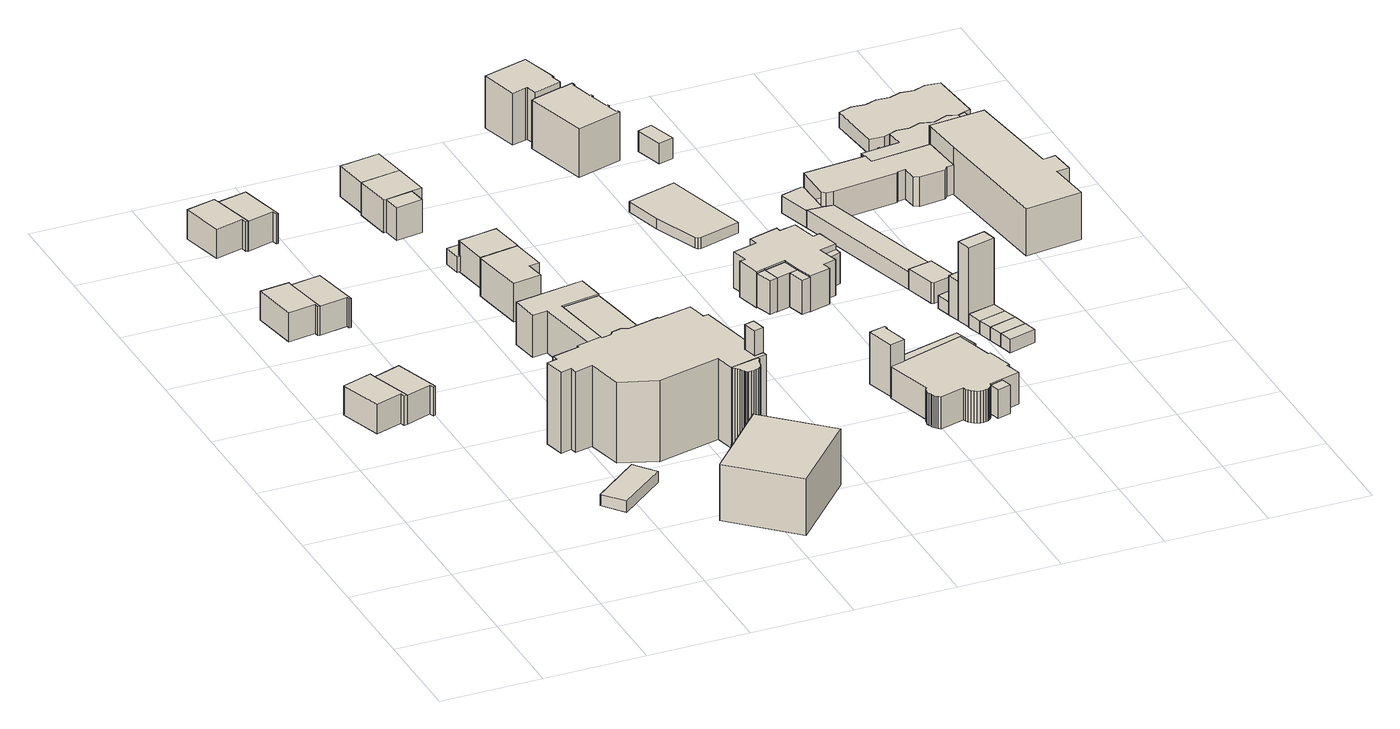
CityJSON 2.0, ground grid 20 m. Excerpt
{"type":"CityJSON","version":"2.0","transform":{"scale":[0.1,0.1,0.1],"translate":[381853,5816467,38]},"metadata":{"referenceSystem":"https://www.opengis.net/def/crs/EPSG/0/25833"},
"CityObjects":{
"building1":{"type":"Building","attributes":{"Gemeindeschluessel":"11000004","BezugspunktDach":"2200","function":"31001_1010","measuredHeight":5.99,"storeysAboveGround":2},"address":[{"country":"Germany","locality":"Berlin","thoroughfareNumber":"15N","thoroughfareName":"Auerbachstraße"}],"geometry":[{"type":"Solid","lod":"1","boundaries":[[[[0,1,2,3,4,5,6]],[[7,8,9,10,11,12,13]],[[7,13,6,5]],[[8,7,5,4]],[[9,8,4,3]],[[10,9,3,2]],[[11,10,2,1]],[[12,11,1,0]],[[13,12,0,6]]]]}]},
"building2":{"type":"Building","attributes":{"Gemeindeschluessel":"11000004","BezugspunktDach":"2200","function":"31001_1010","measuredHeight":5.88,"storeysAboveGround":2},"address":[{"country":"Germany","locality":"Berlin","thoroughfareNumber":"15F","thoroughfareName":"Auerbachstraße"}],"geometry":[{"type":"Solid","lod":"1","boundaries":[[[[14,15,16,17,18,19,20]],[[21,22,23,24,25,26,27]],[[21,27,20,19]],[[22,21,19,18]],[[23,22,18,17]],[[24,23,17,16]],[[25,24,16,15]],[[26,25,15,14]],[[27,26,14,20]]]]}]},
"building3":{"type":"Building","attributes":{"Gemeindeschluessel":"11000004","BezugspunktDach":"2200","function":"31001_1010","measuredHeight":5.99,"storeysAboveGround":2},"address":[{"country":"Germany","locality":"Berlin","thoroughfareNumber":"15M","thoroughfareName":"Auerbachstraße"}],"geometry":[{"type":"Solid","lod":"1","boundaries":[[[[28,29,30,31,32,33]],[[34,35,36,37,9,8]],[[34,8,33,32]],[[35,34,32,31]],[[36,35,31,30]],[[37,36,30,29]],[[9,37,29,28]],[[8,9,28,33]]]]}]},
"building4":{"type":"Building","attributes":{"Gemeindeschluessel":"11000004","BezugspunktDach":"2200","function":"31001_1010","measuredHeight":5.95,"storeysAboveGround":2},"address":[{"country":"Germany","locality":"Berlin","thoroughfareNumber":"15B","thoroughfareName":"Auerbachstraße"}],"geometry":[{"type":"Solid","lod":"1","boundaries":[[[[38,39,40,41,42,43,44]],[[45,46,47,48,49,50,51]],[[45,51,44,43]],[[46,45,43,42]],[[47,46,42,41]],[[48,47,41,40]],[[49,48,40,39]],[[50,49,39,38]],[[51,50,38,44]]]]}]},
"building5":{"type":"Building","attributes":{"Gemeindeschluessel":"11000004","BezugspunktDach":"2200","function":"31001_1010","measuredHeight":5.88,"storeysAboveGround":2},"address":[{"country":"Germany","locality":"Berlin","thoroughfareNumber":"15E","thoroughfareName":"Auerbachstraße"}],"geometry":[{"type":"Solid","lod":"1","boundaries":[[[[52,53,54,55,56,57]],[[58,59,60,61,62,63]],[[58,63,57,56]],[[59,58,56,55]],[[60,59,55,54]],[[61,60,54,53]],[[62,61,53,52]],[[63,62,52,57]]]]}]},
"building6":{"type":"Building","attributes":{"Gemeindeschluessel":"11000004","BezugspunktDach":"2200","function":"31001_2463","measuredHeight":2.48,"storeysAboveGround":1},"address":[{"country":"Germany","locality":"Berlin","thoroughfareNumber":"30A (1)","thoroughfareName":"Douglasstraße"}],"geometry":[{"type":"Solid","lod":"1","boundaries":[[[[64,65,66,67,68]],[[69,70,71,72,73]],[[69,73,68,67]],[[70,69,67,66]],[[71,70,66,65]],[[72,71,65,64]],[[73,72,64,68]]]]}]},
"building7":{"type":"Building","attributes":{"Gemeindeschluessel":"11000004","BezugspunktDach":"2200","function":"31001_1010","measuredHeight":6.05,"storeysAboveGround":2},"address":[{"country":"Germany","locality":"Berlin","thoroughfareNumber":"15A","thoroughfareName":"Auerbachstraße"}],"geometry":[{"type":"Solid","lod":"1","boundaries":[[[[74,75,76,77,78,79]],[[80,81,82,83,84,85]],[[80,85,79,78]],[[81,80,78,77]],[[82,81,77,76]],[[83,82,76,75]],[[84,83,75,74]],[[85,84,74,79]]]]}]},
"building8":{"type":"Building","attributes":{"Gemeindeschluessel":"11000004","BezugspunktDach":"2200","function":"31001_1010","measuredHeight":12.69,"storeysAboveGround":3},"address":[{"country":"Germany","locality":"Berlin","thoroughfareNumber":"30A","thoroughfareName":"Douglasstraße"}],"geometry":[{"type":"Solid","lod":"1","boundaries":[[[[86,87,88,89,90]],[[91,92,93,94,95]],[[91,95,90,89]],[[92,91,89,88]],[[93,92,88,87]],[[94,93,87,86]],[[95,94,86,90]]]]}]},
"building9":{"type":"Building","attributes":{"Gemeindeschluessel":"11000004","function":"31001_1010"},"address":[{"country":"Germany","locality":"Berlin","thoroughfareNumber":"32","thoroughfareName":"Douglasstraße"}],"children":["building9-1","building9-2"]},
"building9-1":{"type":"BuildingPart","attributes":{"BezugspunktDach":"2200","measuredHeight":16.51,"storeysAboveGround":4},"parents":["building9"],"geometry":[{"type":"MultiSurface","lod":"1","boundaries":[[[96,97,98,99,100,101,102,103,104,105,106,107,108,109,110,111,112,113,114,115,116,117,118,119,120,121,122,123,124,125]],[[126,127,128,129,130,131,132,133,134,135,136,137,138,139,140,141,142,143,144,145,146,147,148,149,150,151,152,153,154,155]],[[126,155,125,124]],[[127,126,124,123]],[[128,127,123,122]],[[129,128,122,121]],[[130,129,121,120]],[[131,130,120,119]],[[132,131,119,118]],[[133,132,118,117]],[[134,133,117,116]],[[135,134,116,115]],[[136,135,115,114]],[[137,136,114,113]],[[138,137,113,112]],[[139,138,112,111]],[[140,139,111,110]],[[141,140,110,109]],[[142,141,109,108]],[[143,142,108,107]],[[144,143,107,106]],[[145,144,106,105]],[[146,145,105,104]],[[147,146,104,156,157]],[[148,147,103,102]],[[149,148,102,101]],[[150,149,101,100]],[[151,150,100,99]],[[152,151,99,98]],[[153,152,98,97]],[[154,153,97,96]],[[155,154,96,125]],[[157,156,104,103,158]]]}]},
"building9-2":{"type":"BuildingPart","attributes":{"BezugspunktDach":"2200","measuredHeight":15.79,"storeysAboveGround":4},"parents":["building9"],"geometry":[{"type":"Solid","lod":"1","boundaries":[[[[159,160,161,162,163,164,165,166,167,168,169,170,171,172,173,174,175,176,177,178,179,180,181,104,103]],[[156,182,183,184,185,186,187,188,189,190,191,192,193,194,195,196,197,198,199,200,201,202,203,204,157]],[[182,156,104,181]],[[183,182,181,180]],[[184,183,180,179]],[[185,184,179,178]],[[186,185,178,177]],[[187,186,177,176]],[[188,187,176,175]],[[189,188,175,174]],[[190,189,174,173]],[[191,190,173,172]],[[192,191,172,171]],[[193,192,171,170]],[[194,193,170,169]],[[195,194,169,168]],[[196,195,168,167]],[[197,196,167,166]],[[198,197,166,165]],[[199,198,165,164]],[[200,199,164,163]],[[201,200,163,162]],[[202,201,162,161]],[[203,202,161,160]],[[204,203,160,159]],[[157,204,159,103]],[[157,103,104,156]]]]}]},
"building10":{"type":"Building","attributes":{"Gemeindeschluessel":"11000004","BezugspunktDach":"2200","function":"31001_2463","measuredHeight":6.6,"storeysAboveGround":1},"address":[{"country":"Germany","locality":"Berlin","thoroughfareNumber":"34 (1)","thoroughfareName":"Douglasstraße"}],"geometry":[{"type":"Solid","lod":"1","boundaries":[[[[205,206,207,208,209,210]],[[211,212,213,214,215,216]],[[211,216,210,209]],[[212,211,209,208]],[[213,212,208,207]],[[214,213,207,206]],[[215,214,206,205]],[[216,215,205,210]]]]}]},
"building11":{"type":"Building","attributes":{"Gemeindeschluessel":"11000004","function":"31001_1010"},"address":[{"country":"Germany","locality":"Berlin","thoroughfareNumber":"34, 36","thoroughfareName":"Douglasstraße"}],"children":["building11-1","building11-2"]},
"building11-1":{"type":"BuildingPart","attributes":{"BezugspunktDach":"2200","measuredHeight":8,"storeysAboveGround":2},"parents":["building11"],"geometry":[{"type":"MultiSurface","lod":"1","boundaries":[[[217,218,219,220,221,222]],[[223,224,225,226,227,228]],[[224,223,221,220]],[[225,224,220,219]],[[226,225,219,218]],[[227,226,218,217]],[[223,228,229,222,221]],[[228,227,217,222]]]}]},
"building11-2":{"type":"BuildingPart","attributes":{"BezugspunktDach":"2200","measuredHeight":8.6,"storeysAboveGround":2},"parents":["building11"],"geometry":[{"type":"MultiSurface","lod":"1","boundaries":[[[230,231,232,233,234,235,236,237]],[[238,239,240,241,242,243,244,245]],[[238,245,237,236]],[[239,238,236,235]],[[240,239,223,228,222,221,235,234]],[[217,222,234,233]],[[241,240,228,227]],[[242,241,233,232]],[[243,242,232,231]],[[244,243,231,230]],[[245,244,230,237]],[[221,222,228,223]],[[227,228,222,217]]]}]},
"building12":{"type":"Building","attributes":{"Gemeindeschluessel":"11000004","BezugspunktDach":"2200","function":"31001_1010","measuredHeight":7.79,"storeysAboveGround":2},"address":[{"country":"Germany","locality":"Berlin","thoroughfareNumber":"38","thoroughfareName":"Douglasstraße"}],"geometry":[{"type":"Solid","lod":"1","boundaries":[[[[246,247,248,249,250,251]],[[252,253,254,255,256,257]],[[252,257,251,250]],[[253,252,250,249]],[[254,253,249,248]],[[255,254,248,247]],[[256,255,247,246]],[[257,256,246,251]]]]}]},
"building13":{"type":"Building","attributes":{"Gemeindeschluessel":"11000004","function":"31001_1010"},"address":[{"country":"Germany","locality":"Berlin","thoroughfareNumber":"42","thoroughfareName":"Douglasstraße"}],"children":["building13-1","building13-2"]},
"building13-1":{"type":"BuildingPart","attributes":{"BezugspunktDach":"2200","measuredHeight":6.68,"storeysAboveGround":2},"parents":["building13"],"geometry":[{"type":"Solid","lod":"1","boundaries":[[[[258,259,260,261,262,263]],[[264,265,266,267,268,269]],[[264,269,263,262]],[[265,264,262,261]],[[266,265,261,260]],[[266,260,266,267]],[[268,267,259,258]],[[269,268,258,263]],[[267,266,260,259]]]]}]},
"building13-2":{"type":"BuildingPart","attributes":{"BezugspunktDach":"2200","measuredHeight":6.64,"storeysAboveGround":2},"parents":["building13"],"geometry":[{"type":"MultiSurface","lod":"1","boundaries":[[[270,271,260,259]],[[266,272,273,267]],[[272,266,260,271]],[[273,272,271,270]],[[267,273,270,259]],[[274,266,267,259,260]]]}]},
"building14":{"type":"Building","attributes":{"Gemeindeschluessel":"11000004","function":"31001_1010"},"address":[{"country":"Germany","locality":"Berlin","thoroughfareNumber":"40","thoroughfareName":"Douglasstraße"}],"children":["building14-1","building14-2"]},
"building14-1":{"type":"BuildingPart","attributes":{"BezugspunktDach":"2200","measuredHeight":6.26,"storeysAboveGround":2},"parents":["building14"],"geometry":[{"type":"MultiSurface","lod":"1","boundaries":[[[275,276,277,278,279,280,281]],[[282,283,284,285,286,287,288]],[[289,290,281,280]],[[282,288,291,292]],[[283,282,280,279]],[[284,283,279,278]],[[285,284,278,277]],[[286,285,277,276]],[[287,286,276,275]],[[290,293,275,281]],[[288,287,294,291]],[[292,291,290,289]],[[291,294,293,290]]]}]},
"building14-2":{"type":"BuildingPart","attributes":{"BezugspunktDach":"2200","measuredHeight":3.17,"storeysAboveGround":2},"parents":["building14"],"geometry":[{"type":"MultiSurface","lod":"1","boundaries":[[[295,293,290,289,296,297]],[[298,292,291,294,299,300]],[[298,300,297,296]],[[292,298,296,289]],[[299,294,293,295]],[[300,299,295,297]],[[291,292,301,289,290]],[[291,302,290,293,294]]]}]},
"building15":{"type":"Building","attributes":{"Gemeindeschluessel":"11000004","BezugspunktDach":"2200","function":"31001_1010","measuredHeight":6.19,"storeysAboveGround":2},"address":[{"country":"Germany","locality":"Berlin","thoroughfareNumber":"44","thoroughfareName":"Douglasstraße"}],"geometry":[{"type":"Solid","lod":"1","boundaries":[[[[263,262,303,304]],[[305,306,307,308]],[[305,308,304,303]],[[306,305,303,262]],[[307,306,262,263]],[[308,307,263,304]]]]}]},
"building16":{"type":"Building","attributes":{"Gemeindeschluessel":"11000004","BezugspunktDach":"2200","function":"31001_2463","measuredHeight":3.28,"storeysAboveGround":1},"address":[{"country":"Germany","locality":"Berlin","thoroughfareNumber":"40 (1)","thoroughfareName":"Douglasstraße"}],"geometry":[{"type":"Solid","lod":"1","boundaries":[[[[289,309,310,311,312,313,314,296]],[[315,316,317,318,319,320,321,322]],[[315,322,296,314]],[[316,315,314,313]],[[317,316,313,312]],[[318,317,312,311]],[[319,318,311,310]],[[320,319,310,309]],[[321,320,309,289]],[[322,321,289,296]]]]}]},
"building17":{"type":"Building","attributes":{"Gemeindeschluessel":"11000004","BezugspunktDach":"2200","function":"51009_1610","measuredHeight":20.86,"storeysAboveGround":0},"address":[{"country":"Germany","locality":"Berlin"}],"geometry":[{"type":"Solid","lod":"1","boundaries":[[[[323,324,325,326]],[[327,328,329,330]],[[327,330,326,325]],[[328,327,325,324]],[[329,328,324,323]],[[330,329,323,326]]]]}]},
"building18":{"type":"Building","attributes":{"Gemeindeschluessel":"11000004","BezugspunktDach":"2200","function":"31001_2463","measuredHeight":10.53,"storeysAboveGround":1},"address":[{"country":"Germany","locality":"Berlin","thoroughfareNumber":"21 (1)","thoroughfareName":"Douglasstraße"}],"geometry":[{"type":"Solid","lod":"1","boundaries":[[[[331,332,333,334,335,336]],[[337,338,339,340,341,342]],[[337,342,336,335]],[[338,337,335,334]],[[339,338,334,333]],[[340,339,333,332]],[[341,340,332,331]],[[342,341,331,336]]]]}]},
"building19":{"type":"Building","attributes":{"Gemeindeschluessel":"11000004","BezugspunktDach":"2200","function":"51009_1610","measuredHeight":6.77,"storeysAboveGround":0},"address":[{"country":"Germany","locality":"Berlin"}],"geometry":[{"type":"Solid","lod":"1","boundaries":[[[[343,344,345,346]],[[347,348,349,350]],[[347,350,346,345]],[[348,347,345,344]],[[349,348,344,343]],[[350,349,343,346]]]]}]},
"building20":{"type":"Building","attributes":{"Gemeindeschluessel":"11000004","BezugspunktDach":"2200","function":"51009_1610","measuredHeight":6.92,"storeysAboveGround":0},"address":[{"country":"Germany","locality":"Berlin"}],"geometry":[{"type":"Solid","lod":"1","boundaries":[[[[351,352,353,354]],[[355,356,357,358]],[[355,358,354,353]],[[356,355,353,352]],[[357,356,352,351]],[[358,357,351,354]]]]}]},
"building21":{"type":"Building","attributes":{"Gemeindeschluessel":"11000004","function":"31001_1010"},"address":[{"country":"Germany","locality":"Berlin","thoroughfareNumber":"21","thoroughfareName":"Douglasstraße"}],"children":["building21-1","building21-2","building21-3"]},
"building21-1":{"type":"BuildingPart","attributes":{"BezugspunktDach":"2200","measuredHeight":6.5,"storeysAboveGround":2},"parents":["building21"],"geometry":[{"type":"MultiSurface","lod":"1","boundaries":[[[359,360,361,362,363,364,365,366,367,368,369,370,371,372,373,374,375,376,377,378,379,380,381,382,383,384,385,386,387,388,389,390,391,392,393,394,395,396]],[[397,398,399,400,401,402,403,404,405,406,407,408,409,410,411,412,413,414,415,416,417,418,419,420,421,422,423,424,425,426,427,428,429,430,431,432,433,434]],[[397,434,396,395]],[[435,436,437,395,394]],[[438,435,398,394,393]],[[400,399,393,392]],[[401,400,392,391]],[[402,401,391,390]],[[403,402,390,389]],[[404,403,389,388]],[[405,404,388,387]],[[406,405,439,440,441,442,443,387,386]],[[407,406,386,385]],[[408,407,385,384]],[[409,408,384,383]],[[410,409,383,382]],[[411,410,382,381]],[[412,411,381,380]],[[413,412,380,379]],[[414,413,379,378]],[[415,414,378,377]],[[416,415,377,376]],[[417,416,376,375]],[[418,417,375,374]],[[419,418,374,373]],[[420,419,373,372]],[[421,420,372,371]],[[422,421,371,370]],[[423,422,370,369]],[[424,423,369,368]],[[425,424,368,367]],[[426,425,367,366]],[[427,426,366,365]],[[428,427,365,364]],[[429,428,364,363]],[[430,429,363,362]],[[431,430,362,361]],[[432,431,361,360]],[[433,432,360,359]],[[434,433,359,396]],[[398,397,437,436,435]],[[399,398,435,438]],[[443,442,441,440,439]]]}]},
"building21-2":{"type":"BuildingPart","attributes":{"BezugspunktDach":"2200","measuredHeight":4.17,"storeysAboveGround":2},"parents":["building21"],"geometry":[{"type":"MultiSurface","lod":"1","boundaries":[[[436,435,438,444,445,446,447]],[[448,449,450,451,452,453,454]],[[448,454,447,446]],[[449,448,446,445]],[[450,449,445,444]],[[451,450,444,438]],[[452,451,399,398]],[[453,452,455,398,397]],[[454,453,436,447]],[[398,399,438,435]],[[397,398,455,435,436]]]}]},
"building21-3":{"type":"BuildingPart","attributes":{"BezugspunktDach":"2200","measuredHeight":5.81,"storeysAboveGround":2},"parents":["building21"],"geometry":[{"type":"MultiSurface","lod":"1","boundaries":[[[456,457,442,441]],[[439,458,459,440]],[[458,439,442,457]],[[459,458,457,456]],[[440,459,456,441]],[[440,460,441,442,439]]]}]},
"building22":{"type":"Building","attributes":{"Gemeindeschluessel":"11000004","function":"31001_1010"},"address":[{"country":"Germany","locality":"Berlin","thoroughfareNumber":"27","thoroughfareName":"Douglasstraße"}],"children":["building22-1","building22-2"]},
"building22-1":{"type":"BuildingPart","attributes":{"BezugspunktDach":"2200","measuredHeight":10.55,"storeysAboveGround":4},"parents":["building22"],"geometry":[{"type":"MultiSurface","lod":"1","boundaries":[[[461,462,463,464,465,466,467,468,469,470]],[[471,472,473,474,475,476,477,478,479,480]],[[471,480,470,469]],[[472,471,469,468]],[[473,472,468,467]],[[474,473,467,466]],[[481,482,466,465]],[[476,475,465,464]],[[477,476,464,463]],[[478,477,463,462]],[[479,478,462,461]],[[480,479,461,470]],[[483,475,474,484,482,481]]]}]},
"building22-2":{"type":"BuildingPart","attributes":{"BezugspunktDach":"2200","measuredHeight":10.57,"storeysAboveGround":4},"parents":["building22"],"geometry":[{"type":"MultiSurface","lod":"1","boundaries":[[[485,486,487,488,489,490,491,492,493,494,495,496,497,498,499,500,501,502,482,481,503,504,505]],[[506,507,508,509,510,511,512,513,514,515,516,517,518,519,520,521,522,523,524,525,526,527,528]],[[506,528,505,504]],[[507,506,504,503]],[[508,507,503,481]],[[509,508,475,474]],[[510,509,482,502]],[[511,510,502,501]],[[512,511,501,500]],[[513,512,500,499]],[[514,513,499,498]],[[515,514,498,497]],[[516,515,497,496]],[[517,516,496,495]],[[518,517,495,494]],[[519,518,494,493]],[[520,519,493,492]],[[521,520,492,491]],[[522,521,491,490]],[[523,522,490,489]],[[524,523,489,488]],[[525,524,488,487]],[[526,525,487,486]],[[527,526,486,485]],[[528,527,485,505]],[[474,475,481,482,529]]]}]},
"building23":{"type":"Building","attributes":{"Gemeindeschluessel":"11000004","function":"31001_1010"},"address":[{"country":"Germany","locality":"Berlin","thoroughfareNumber":"23","thoroughfareName":"Douglasstraße"}],"children":["building23-1","building23-2"]},
"building23-1":{"type":"BuildingPart","attributes":{"BezugspunktDach":"2200","measuredHeight":7.29,"storeysAboveGround":2},"parents":["building23"],"geometry":[{"type":"MultiSurface","lod":"1","boundaries":[[[530,531,532,533,534,535,536,537,538,539,540,541,542,543,544,545,546,547,548,549,550]],[[551,552,553,554,555,556,557,558,559,560,561,562,563,564,565,566,567,568,569,570,571]],[[551,571,550,549]],[[552,551,549,548]],[[553,552,548,547]],[[554,553,547,546]],[[555,554,546,545]],[[556,555,545,544]],[[557,556,544,543]],[[558,557,543,542]],[[559,558,542,541]],[[560,559,541,540]],[[561,560,540,539]],[[562,561,539,538]],[[563,562,538,537]],[[564,563,537,536]],[[565,564,536,535]],[[566,565,535,534]],[[567,566,534,533]],[[572,353,533,532]],[[568,567,353,355,573]],[[345,572,573,574,569,568,532,531]],[[570,569,531,530]],[[571,570,530,550]],[[573,355,353,572]],[[574,573,572,345]]]}]},
"building23-2":{"type":"BuildingPart","attributes":{"BezugspunktDach":"2200","measuredHeight":6.87,"storeysAboveGround":2},"parents":["building23"],"geometry":[{"type":"Solid","lod":"1","boundaries":[[[[344,354,353,572,345]],[[573,355,358,575,574]],[[358,355,353,354]],[[575,358,354,344]],[[574,575,344,345]],[[574,345,572,573]],[[355,573,572,353]]]]}]},
"building24":{"type":"Building","attributes":{"Gemeindeschluessel":"11000004","BezugspunktDach":"2200","function":"31001_1010","measuredHeight":2.21,"storeysAboveGround":2},"address":[{"country":"Germany","locality":"Berlin","thoroughfareNumber":"25","thoroughfareName":"Douglasstraße"}],"geometry":[{"type":"Solid","lod":"1","boundaries":[[[[576,577,578,579,580,581,582]],[[583,584,585,586,587,588,589]],[[583,589,582,581]],[[584,583,581,580]],[[585,584,580,579]],[[586,585,579,578]],[[587,586,578,577]],[[588,587,577,576]],[[589,588,576,582]]]]}]},
"building25":{"type":"Building","attributes":{"Gemeindeschluessel":"11000004","BezugspunktDach":"2200","function":"51009_1610","measuredHeight":6.28,"storeysAboveGround":0},"address":[{"country":"Germany","locality":"Berlin"}],"geometry":[{"type":"Solid","lod":"1","boundaries":[[[[590,591,592,593]],[[594,595,596,597]],[[594,597,593,592]],[[595,594,592,591]],[[596,595,591,590]],[[597,596,590,593]]]]}]},
"building26":{"type":"Building","attributes":{"Gemeindeschluessel":"11000004","BezugspunktDach":"2200","function":"31001_2463","measuredHeight":4.88,"storeysAboveGround":1},"address":[{"country":"Germany","locality":"Berlin","thoroughfareNumber":"27 (1)","thoroughfareName":"Douglasstraße"}],"geometry":[{"type":"Solid","lod":"1","boundaries":[[[[598,599,600,601,602]],[[603,604,605,606,607]],[[603,607,602,601]],[[604,603,601,600]],[[605,604,600,599]],[[606,605,599,598]],[[607,606,598,602]]]]}]},
"building27":{"type":"Building","attributes":{"Gemeindeschluessel":"11000004","BezugspunktDach":"2200","function":"31001_2463","measuredHeight":2.77,"storeysAboveGround":1},"address":[{"country":"Germany","locality":"Berlin","thoroughfareNumber":"7 (8)","thoroughfareName":"Auerbachstraße"}],"geometry":[{"type":"Solid","lod":"1","boundaries":[[[[608,609,610,611]],[[612,613,614,615]],[[612,615,611,610]],[[613,612,610,609]],[[614,613,609,608]],[[615,614,608,611]]]]}]},
"building28":{"type":"Building","attributes":{"Gemeindeschluessel":"11000004","BezugspunktDach":"2200","function":"31001_2463","measuredHeight":2.73,"storeysAboveGround":1},"address":[{"country":"Germany","locality":"Berlin","thoroughfareNumber":"7 (7)","thoroughfareName":"Auerbachstraße"}],"geometry":[{"type":"Solid","lod":"1","boundaries":[[[[611,610,616,617]],[[618,612,615,619]],[[618,619,617,616]],[[612,618,616,610]],[[615,612,610,611]],[[619,615,611,617]]]]}]},
"building29":{"type":"Building","attributes":{"Gemeindeschluessel":"11000004","BezugspunktDach":"2200","function":"31001_2463","measuredHeight":2.72,"storeysAboveGround":1},"address":[{"country":"Germany","locality":"Berlin","thoroughfareNumber":"7 (6)","thoroughfareName":"Auerbachstraße"}],"geometry":[{"type":"Solid","lod":"1","boundaries":[[[[617,616,620,621]],[[622,618,619,623]],[[622,623,621,620]],[[618,622,620,616]],[[619,618,616,617]],[[623,619,617,621]]]]}]},
"building30":{"type":"Building","attributes":{"Gemeindeschluessel":"11000004","BezugspunktDach":"2200","function":"31001_2463","measuredHeight":4.2,"storeysAboveGround":1},"address":[{"country":"Germany","locality":"Berlin","thoroughfareNumber":"7 (1)","thoroughfareName":"Auerbachstraße"}],"geometry":[{"type":"Solid","lod":"1","boundaries":[[[[624,625,626,627,628,629]],[[630,631,632,633,634,635]],[[630,635,629,628]],[[631,630,628,627]],[[632,631,627,626]],[[633,632,626,625]],[[634,633,625,624]],[[635,634,624,629]]]]}]},
"building31":{"type":"Building","attributes":{"Gemeindeschluessel":"11000004","BezugspunktDach":"2200","function":"31001_2463","measuredHeight":2.69,"storeysAboveGround":1},"address":[{"country":"Germany","locality":"Berlin","thoroughfareNumber":"7 (5)","thoroughfareName":"Auerbachstraße"}],"geometry":[{"type":"Solid","lod":"1","boundaries":[[[[621,620,636,637]],[[638,622,623,639]],[[638,639,637,636]],[[622,638,636,620]],[[623,622,620,621]],[[639,623,621,637]]]]}]},
"building32":{"type":"Building","attributes":{"Gemeindeschluessel":"11000004","BezugspunktDach":"2200","function":"31001_2463","measuredHeight":16.11,"storeysAboveGround":1},"address":[{"country":"Germany","locality":"Berlin","thoroughfareNumber":"7 (4)","thoroughfareName":"Auerbachstraße"}],"geometry":[{"type":"Solid","lod":"1","boundaries":[[[[640,641,642,643]],[[644,645,646,647]],[[644,647,643,642]],[[645,644,642,641]],[[646,645,641,640]],[[647,646,640,643]]]]}]},
"building33":{"type":"Building","attributes":{"Gemeindeschluessel":"11000004","BezugspunktDach":"2200","function":"31001_2463","measuredHeight":8.03,"storeysAboveGround":1},"address":[{"country":"Germany","locality":"Berlin","thoroughfareNumber":"7 (3)","thoroughfareName":"Auerbachstraße"}],"geometry":[{"type":"Solid","lod":"1","boundaries":[[[[648,649,650,651]],[[652,644,647,653]],[[652,653,651,650]],[[644,652,650,649]],[[647,644,649,648]],[[653,647,648,651]]]]}]},
"building34":{"type":"Building","attributes":{"Gemeindeschluessel":"11000004","BezugspunktDach":"2200","function":"31001_2463","measuredHeight":2.64,"storeysAboveGround":1},"address":[{"country":"Germany","locality":"Berlin","thoroughfareNumber":"7 (2)","thoroughfareName":"Auerbachstraße"}],"geometry":[{"type":"Solid","lod":"1","boundaries":[[[[654,655,656,657]],[[658,652,653,659]],[[658,659,657,656]],[[652,658,656,655]],[[653,652,655,654]],[[659,653,654,657]]]]}]},
"building35":{"type":"Building","attributes":{"Gemeindeschluessel":"11000004","function":"31001_1010"},"address":[{"country":"Germany","locality":"Berlin","thoroughfareNumber":"7","thoroughfareName":"Auerbachstraße"},{"country":"Germany","locality":"Berlin","thoroughfareNumber":"15","thoroughfareName":"Bettinastraße"}],"children":["building35-1","building35-2","building35-3","building35-4","building35-5","building35-6"]},
"building35-1":{"type":"BuildingPart","attributes":{"BezugspunktDach":"2200","measuredHeight":9.67,"storeysAboveGround":3},"parents":["building35"],"geometry":[{"type":"MultiSurface","lod":"1","boundaries":[[[660,661,662,663,664,665,666,667,668,669,670]],[[671,672,673,674,675,676,677,678,679,680,681]],[[682,683,684,685,671,681,670,669]],[[672,671,669,668]],[[673,672,668,667]],[[674,673,667,666]],[[675,674,666,665]],[[676,675,665,664]],[[677,676,664,663]],[[678,677,663,662]],[[679,678,662,661]],[[680,679,686,687,688,689,661,660]],[[690,683,691,692,684,681,680,660,670]],[[685,684,683,682]],[[689,688,687,686]],[[684,692,691,683,690]]]}]},
"building35-2":{"type":"BuildingPart","attributes":{"BezugspunktDach":"2200","measuredHeight":6,"storeysAboveGround":3},"parents":["building35"],"geometry":[{"type":"MultiSurface","lod":"1","boundaries":[[[693,694,695,696,697,698,699,700,701,702,689,688,703,704,705,706]],[[707,708,709,687,686,710,711,712,713,714,715,716,717,718,719,720]],[[707,721,722,706,705]],[[708,707,705,704]],[[723,724,725,704,703]],[[709,708,726,727]],[[691,723,703,688]],[[687,709,728,727,692]],[[710,686,689,702]],[[711,710,702,701]],[[712,711,701,700]],[[713,712,700,699]],[[714,713,699,698]],[[715,714,698,697]],[[716,715,697,696]],[[717,716,696,695]],[[729,730,695,694]],[[731,732,733,694,693]],[[734,693,731]],[[720,722,721,707]],[[727,726,725,724,723]],[[692,727,728,723,691]],[[687,735,688,689,686]],[[718,717,730,729]],[[736,719,718,733,732,731]]]}]},
"building35-3":{"type":"BuildingPart","attributes":{"BezugspunktDach":"2200","measuredHeight":3.87,"storeysAboveGround":3},"parents":["building35"],"geometry":[{"type":"MultiSurface","lod":"1","boundaries":[[[737,738,739,730,729,740,741]],[[742,743,744,630,745,635,746]],[[747,748,741,740]],[[743,732,747,742,740,729]],[[744,743,729,718,717]],[[630,744,730,739]],[[745,630,739,738]],[[635,745,738,737]],[[746,635,737,741]],[[742,746,748,747]],[[742,747,732,743]],[[717,718,729,730]]]}]},
"building35-4":{"type":"BuildingPart","attributes":{"BezugspunktDach":"2200","measuredHeight":3.38,"storeysAboveGround":3},"parents":["building35"],"geometry":[{"type":"MultiSurface","lod":"1","boundaries":[[[748,732,731,722,721,749,750,751]],[[752,753,754,755,756,743,746,757]],[[752,757,751,750]],[[753,752,750,749]],[[754,753,749,721]],[[755,754,721,707,720]],[[743,756,758,719,718]],[[757,746,748,751]],[[720,707,721,722]],[[756,719,731]],[[719,720,722,731]],[[718,719,758,731,732]],[[746,742,747,748]],[[743,732,747,742]]]}]},
"building35-5":{"type":"BuildingPart","attributes":{"BezugspunktDach":"2200","measuredHeight":4.5,"storeysAboveGround":3},"parents":["building35"],"geometry":[{"type":"MultiSurface","lod":"1","boundaries":[[[724,723,691,683,682,759,760,761,762,763,764,765,766,767,768,769,770,771,772,773]],[[774,775,776,777,778,779,780,781,782,783,784,785,786,787,685,684,692,727,726,788]],[[774,788,773,772]],[[775,774,772,771]],[[776,775,771,770]],[[777,776,770,769]],[[778,777,769,768]],[[779,778,768,767]],[[780,779,789,790,791]],[[781,780,790,792,765]],[[782,781,792,793]],[[783,782,793,794]],[[784,783,763,794,795]],[[785,784,795,796]],[[786,785,761,760]],[[787,786,760,759]],[[685,787,759,682]],[[788,726,724,773]],[[791,790,789,767,766]],[[766,765,792,790]],[[793,792,765,764,797]],[[794,793,764,763]],[[795,794,763,762,798]],[[796,795,762,761]],[[684,685,682,683]],[[692,684,683,691]],[[692,799,691,723,727]],[[726,727,723,724]]]}]},
"building35-6":{"type":"BuildingPart","attributes":{"BezugspunktDach":"2200","measuredHeight":3.07,"storeysAboveGround":3},"parents":["building35"],"geometry":[{"type":"MultiSurface","lod":"1","boundaries":[[[800,801,767,766,765,764,763,762,761,802,803,804,805,806,807,808,809,810,811,812]],[[813,814,815,816,817,818,819,820,821,822,796,795,794,793,792,790,789,823,824,825]],[[813,825,812,811]],[[814,813,811,810]],[[815,814,810,809]],[[816,815,809,808]],[[817,816,808,807]],[[818,817,807,806]],[[819,818,806,805]],[[820,819,805,804]],[[821,820,804,803]],[[822,821,803,802]],[[796,822,802,761]],[[823,789,767,801]],[[824,823,801,800]],[[825,824,800,812]],[[795,796,761,762]],[[794,795,762,763,826]],[[793,794,763,764]],[[792,793,764,765]],[[792,765,766,790]],[[827,789,790,766,767]]]}]},
"building36":{"type":"Building","attributes":{"Gemeindeschluessel":"11000004","BezugspunktDach":"2200","function":"51009_1610","measuredHeight":3.57,"storeysAboveGround":0},"address":[{"country":"Germany","locality":"Berlin"}],"geometry":[{"type":"Solid","lod":"1","boundaries":[[[[760,759,802,761]],[[828,829,830,831]],[[828,831,761,802]],[[829,828,802,759]],[[830,829,759,760]],[[831,830,760,761]]]]}]}
},
"vertices":[
[80,707,65],[133,724,65],[136,715,65],[142,716,65],[115,799,65],[112,810,65],[53,791,65],[112,810,5],[115,799,5],[142,716,5],[136,715,5],[133,724,5],[80,707,5],[53,791,5],
[43,1009,100],[98,1018,100],[99,1010,100],[103,1010,100],[87,1100,100],[86,1107,100],[28,1100,100],[86,1107,41],[87,1100,41],[103,1010,41],[99,1010,41],[98,1018,41],[43,1009,41],[28,1100,41],
[142,716,64],[193,733,64],[197,724,64],[201,726,64],[171,818,64],[115,799,64],[171,818,5],[201,726,5],[197,724,5],[193,733,5],
[22,1277,134],[77,1291,134],[79,1280,134],[84,1281,134],[63,1365,134],[60,1375,134],[2,1361,134],[60,1375,74],[63,1365,74],[84,1281,74],[79,1280,74],[77,1291,74],[22,1277,74],[2,1361,74],
[103,1010,99],[160,1020,99],[161,1013,99],[165,1014,99],[147,1110,99],[87,1100,99],[147,1110,40],[165,1014,40],[161,1013,40],[160,1020,40],[103,1010,40],[87,1100,40],
[347,219,64],[440,293,64],[423,313,64],[407,334,64],[314,260,64],[407,334,41],[423,313,41],[440,293,41],[347,219,41],[314,260,41],
[84,1281,133],[138,1295,133],[141,1285,133],[144,1286,133],[122,1378,133],[63,1365,133],[122,1378,72],[144,1286,72],[141,1285,72],[138,1295,72],[84,1281,72],[63,1365,72],
[600,7,162],[727,145,162],[667,200,162],[607,255,162],[481,117,162],[607,255,47],[667,200,47],[727,145,47],[600,7,47],[481,117,47],
[333,475,194],[355,480,194],[358,467,194],[393,475,194],[409,404,194],[482,379,194],[607,408,194],[615,371,194],[672,383,194],[690,387,194],[688,395,194],[669,391,194],[663,419,194],[682,423,194],[653,558,194],[643,556,194],[635,595,194],[569,581,194],[567,583,194],[505,569,194],[492,574,194],[472,569,194],[468,562,194],[448,558,194],[448,562,194],[397,550,194],[398,545,194],[342,532,194],[345,521,194],[324,516,194],[345,521,29],[342,532,29],[398,545,29],[397,550,29],[448,562,29],[448,558,29],[468,562,29],[472,569,29],[492,574,29],[505,569,29],[567,583,29],[569,581,29],[635,595,29],[643,556,29],[653,558,29],[682,423,29],[663,419,29],[669,391,29],[688,395,29],[690,387,29],[672,383,29],[615,371,29],[607,408,29],[482,379,29],[409,404,29],[393,475,29],[358,467,29],[355,480,29],[333,475,29],[324,516,29],[672,383,36],[615,371,36],[615,371,130],
[616,367,194],[620,364,194],[623,361,194],[627,357,194],[629,353,194],[631,349,194],[632,347,194],[633,345,194],[635,344,194],[637,344,194],[643,344,194],[648,345,194],[653,346,194],[658,348,194],[662,351,194],[664,353,194],[665,355,194],[666,357,194],[666,359,194],[667,364,194],[668,369,194],[670,373,194],[673,377,194],[673,377,36],[670,373,36],[668,369,36],[667,364,36],[666,359,36],[666,357,36],[665,355,36],[664,353,36],[662,351,36],[658,348,36],[653,346,36],[648,345,36],[643,344,36],[637,344,36],[635,344,36],[633,345,36],[632,347,36],[631,349,36],[629,353,36],[627,357,36],[623,361,36],[620,364,36],[616,367,36],
[481,613,90],[512,618,90],[543,622,90],[535,672,90],[504,667,90],[473,662,90],[504,667,31],[535,672,31],[543,622,31],[512,618,31],[481,613,31],[473,662,31],
[503,667,115],[535,672,115],[580,679,115],[569,753,115],[558,821,115],[481,809,115],[558,821,35],[569,753,35],[580,679,35],[535,672,35],[503,667,35],[481,809,35],[481,809,75],
[421,799,118],[451,804,118],[473,662,118],[503,667,118],[481,809,118],[558,821,118],[550,876,118],[413,854,118],[550,876,32],[558,821,32],[481,809,32],[503,667,32],[473,662,32],[451,804,32],[421,799,32],[413,854,32],
[430,903,126],[486,912,126],[480,948,126],[501,952,126],[490,1022,126],[413,1010,126],[490,1022,48],[501,952,48],[480,948,48],[486,912,48],[430,903,48],[413,1010,48],
[333,1252,134],[338,1253,134],[391,1261,134],[412,1264,134],[401,1337,134],[322,1325,134],[401,1337,67],[412,1264,67],[391,1261,67],[338,1253,67],[333,1252,67],[322,1325,67],
[343,1218,134],[396,1226,134],[396,1226,67],[343,1218,67],[391,1261,90],
[403,1075,127],[413,1010,127],[490,1022,127],[481,1080,127],[479,1091,127],[439,1085,127],[402,1079,127],[439,1085,64],[479,1091,64],[481,1080,64],[490,1022,64],[413,1010,64],[403,1075,64],[402,1079,64],[439,1085,98],[402,1079,98],[402,1079,66],[439,1085,66],[403,1075,98],[403,1075,66],
[396,1074,98],[434,1115,98],[391,1108,98],[434,1115,66],[396,1074,66],[391,1108,66],[439,1085,74],[402,1079,90],
[391,1405,134],[311,1393,134],[391,1405,72],[401,1337,72],[322,1325,72],[311,1393,72],
[479,1091,98],[481,1080,98],[491,1081,98],[483,1130,98],[449,1125,98],[450,1117,98],[450,1117,65],[449,1125,65],[483,1130,65],[491,1081,65],[481,1080,65],[479,1091,65],[439,1085,65],[434,1115,65],
[669,391,245],[688,395,245],[682,423,245],[663,419,245],[682,423,36],[688,395,36],[669,391,36],[663,419,36],
[938,404,147],[967,412,147],[954,460,147],[956,460,147],[954,468,147],[922,460,147],[954,468,41],[956,460,41],[954,460,41],[967,412,41],[938,404,41],[922,460,41],
[857,749,113],[873,754,113],[864,788,113],[846,783,113],[864,788,45],[873,754,45],[857,749,45],[846,783,45],
[910,728,113],[927,732,113],[917,766,113],[900,761,113],[917,766,44],[927,732,44],[910,728,44],[900,761,44],
[965,309,103],[962,306,103],[961,302,103],[960,298,103],[960,294,103],[961,289,103],[963,286,103],[964,282,103],[966,278,103],[969,275,103],[972,273,103],[976,270,103],[976,269,103],[1024,283,103],[1026,277,103],[1029,272,103],[1033,268,103],[1037,265,103],[1042,262,103],[1048,261,103],[1054,260,103],[1059,261,103],[1063,262,103],[1066,264,103],[1069,266,103],[1071,269,103],[1072,272,103],[1073,276,103],[1100,284,103],[1136,294,103],[1127,324,103],[1132,326,103],[1118,377,103],[1113,376,103],[1094,445,103],[1092,451,103],[967,412,103],[938,404,103],[967,412,38],[1092,451,38],[1094,445,38],[1113,376,38],[1118,377,38],[1132,326,38],[1127,324,38],[1136,294,38],[1100,284,38],[1073,276,38],[1072,272,38],[1071,269,38],[1069,266,38],[1066,264,38],[1063,262,38],[1059,261,38],[1054,260,38],[1048,261,38],[1042,262,38],[1037,265,38],[1033,268,38],[1029,272,38],[1026,277,38],[1024,283,38],[976,269,38],[976,270,38],[972,273,38],[969,275,38],[966,278,38],[964,282,38],[963,286,38],[961,289,38],[960,294,38],[960,298,38],[961,302,38],[962,306,38],[965,309,38],[938,404,38],[1092,451,79],[967,412,79],[967,412,63],[1094,445,79],[1100,284,43],[1073,276,43],[1073,276,101],[1100,284,101],[1100,284,83],
[1123,453,79],[1109,503,79],[956,460,79],[954,460,79],[956,460,37],[1109,503,37],[1123,453,37],[1094,445,37],[1092,451,37],[967,412,37],[954,460,37],[1092,451,61],
[1079,254,101],[1106,262,101],[1106,262,43],[1079,254,43],[1073,276,78],
[663,1437,177],[692,1445,177],[692,1444,177],[695,1445,177],[701,1424,177],[756,1440,177],[750,1461,177],[753,1461,177],[732,1537,177],[643,1512,177],[732,1537,71],[753,1461,71],[750,1461,71],[756,1440,71],[701,1424,71],[695,1445,71],[692,1444,71],[692,1445,71],[663,1437,71],[643,1512,71],[701,1424,165],[756,1440,165],[701,1424,128],[756,1440,144],
[728,1293,165],[818,1319,165],[816,1324,165],[813,1324,165],[807,1346,165],[810,1347,165],[809,1351,165],[806,1350,165],[797,1381,165],[795,1389,165],[798,1390,165],[796,1395,165],[793,1394,165],[781,1439,165],[784,1440,165],[782,1446,165],[759,1439,165],[759,1440,165],[698,1423,165],[698,1422,165],[693,1420,165],[698,1422,66],[698,1423,66],[701,1424,66],[756,1440,66],[759,1440,66],[759,1439,66],[782,1446,66],[784,1440,66],[781,1439,66],[793,1394,66],[796,1395,66],[798,1390,66],[795,1389,66],[797,1381,66],[806,1350,66],[809,1351,66],[810,1347,66],[807,1346,66],[813,1324,66],[816,1324,66],[818,1319,66],[728,1293,66],[693,1420,66],[756,1440,110],
[846,783,116],[864,788,116],[908,800,116],[917,766,116],[927,732,116],[969,743,116],[965,760,116],[991,767,116],[984,792,116],[980,808,116],[1014,818,116],[1002,862,116],[988,858,116],[975,908,116],[942,900,116],[941,910,116],[882,894,116],[887,877,116],[837,864,116],[846,832,116],[834,830,116],[846,832,43],[837,864,43],[887,877,43],[882,894,43],[941,910,43],[942,900,43],[975,908,43],[988,858,43],[1002,862,43],[1014,818,43],[980,808,43],[984,792,43],[991,767,43],[965,760,43],[969,743,43],[927,732,43],[917,766,43],[908,800,43],[864,788,43],[846,783,43],[834,830,43],[908,800,113],[908,800,44],[864,788,44],
[873,754,44],
[795,1105,67],[830,1016,67],[834,1012,67],[839,1011,67],[921,1034,67],[873,1207,67],[775,1179,67],[873,1207,45],[921,1034,45],[839,1011,45],[834,1012,45],[830,1016,45],[795,1105,45],[775,1179,45],
[984,792,105],[1016,804,105],[1014,818,105],[980,808,105],[1014,818,42],[1016,804,42],[984,792,42],[980,808,42],
[877,1280,108],[907,1288,108],[890,1344,108],[875,1340,108],[861,1335,108],[875,1340,66],[890,1344,66],[907,1288,66],[877,1280,66],[861,1335,66],
[1198,472,61],[1252,487,61],[1245,513,61],[1191,498,61],[1245,513,34],[1252,487,34],[1198,472,34],[1191,498,34],
[1238,541,61],[1183,526,61],[1238,541,34],[1183,526,34],
[1230,568,61],[1175,554,61],[1230,568,34],[1175,554,34],
[1140,686,77],[1144,683,77],[1185,695,77],[1187,699,77],[1171,756,77],[1123,746,77],[1171,756,35],[1187,699,35],[1185,695,35],[1144,683,35],[1140,686,35],[1123,746,35],
[1222,597,61],[1167,583,61],[1222,597,34],[1167,583,34],
[1167,583,196],[1222,597,196],[1215,625,196],[1159,611,196],[1215,625,35],[1222,597,35],[1167,583,35],[1159,611,35],
[1159,611,115],[1215,625,115],[1207,652,115],[1152,636,115],[1207,652,35],[1152,636,35],
[1152,636,61],[1207,652,61],[1199,682,61],[1144,665,61],[1199,682,35],[1144,665,35],
[1321,1100,133],[1329,1017,133],[1359,767,133],[1472,782,133],[1462,867,133],[1487,869,133],[1482,919,133],[1457,916,133],[1432,1116,133],[1429,1116,133],[1321,1106,133],[1429,1116,37],[1432,1116,37],[1457,916,37],[1482,919,37],[1487,869,37],[1462,867,37],[1472,782,37],[1359,767,37],[1329,1017,37],[1321,1100,37],[1321,1106,37],[1429,1116,97],[1321,1106,97],[1321,1106,52],[1429,1116,52],[1329,1017,38],[1321,1100,38],[1321,1100,98],[1329,1017,98],[1321,1106,95],[1321,1100,97],[1321,1100,52],
[1077,1024,98],[1083,1017,98],[1097,1016,98],[1226,1031,98],[1229,1034,98],[1244,1036,98],[1247,1007,98],[1257,1001,98],[1308,1007,98],[1315,1015,98],[1201,1087,98],[1199,1108,98],[1075,1097,98],[1075,1095,98],[1075,1097,38],[1199,1108,38],[1201,1087,38],[1315,1015,38],[1308,1007,38],[1257,1001,38],[1247,1007,38],[1244,1036,38],[1229,1034,38],[1226,1031,38],[1097,1016,38],[1083,1017,38],[1077,1024,38],[1075,1095,38],[1075,1097,69],[1075,1095,69],[1201,1087,97],[1199,1108,97],[1199,1108,72],[1199,1108,52],[1201,1087,52],[1201,1087,82],[1083,1017,71],[1097,1016,71],[1077,1024,69],[1083,1017,69],[1083,1017,55],[1077,1024,59],[1321,1100,67],[1077,1024,66],
[1123,746,71],[1147,751,71],[1171,756,71],[1071,1017,71],[1046,1018,71],[1071,1017,35],[1083,1017,35],[1097,1016,35],[1147,751,35],[1046,1018,35],[1071,1017,69],[1046,1018,69],
[1070,1099,69],[1029,1087,69],[1027,1084,69],[1029,1087,35],[1070,1099,35],[1075,1097,35],[1075,1095,35],[1077,1024,35],[1027,1084,35],[1077,1024,57],
[1429,1119,97],[1415,1117,97],[1408,1176,97],[1388,1182,97],[1359,1170,97],[1334,1177,97],[1311,1168,97],[1286,1170,97],[1271,1164,97],[1273,1129,97],[1234,1125,97],[1234,1127,97],[1231,1127,97],[1232,1125,97],[1197,1121,97],[1232,1125,52],[1231,1127,52],[1234,1127,52],[1234,1125,52],[1273,1129,52],[1271,1164,52],[1286,1170,52],[1311,1168,52],[1334,1177,52],[1359,1170,52],[1388,1182,52],[1408,1176,52],[1415,1117,52],[1429,1119,52],[1197,1121,52],[1271,1164,66],[1286,1170,66],[1286,1170,86],[1311,1168,66],[1334,1177,66],[1359,1170,66],[1388,1182,66],[1408,1176,66],[1334,1177,69],[1388,1182,86],[1321,1100,78],
[1230,1161,97],[1259,1159,97],[1422,1181,97],[1435,1185,97],[1425,1292,97],[1396,1295,97],[1372,1286,97],[1346,1289,97],[1322,1281,97],[1296,1283,97],[1273,1275,97],[1246,1278,97],[1219,1269,97],[1246,1278,66],[1273,1275,66],[1296,1283,66],[1322,1281,66],[1346,1289,66],[1372,1286,66],[1396,1295,66],[1425,1292,66],[1435,1185,66],[1422,1181,66],[1259,1159,66],[1230,1161,66],[1219,1269,66],[1359,1170,89],[1271,1164,77],
[1422,1181,61],[1429,1119,61],[1415,1117,61],[1408,1176,61]
]}
